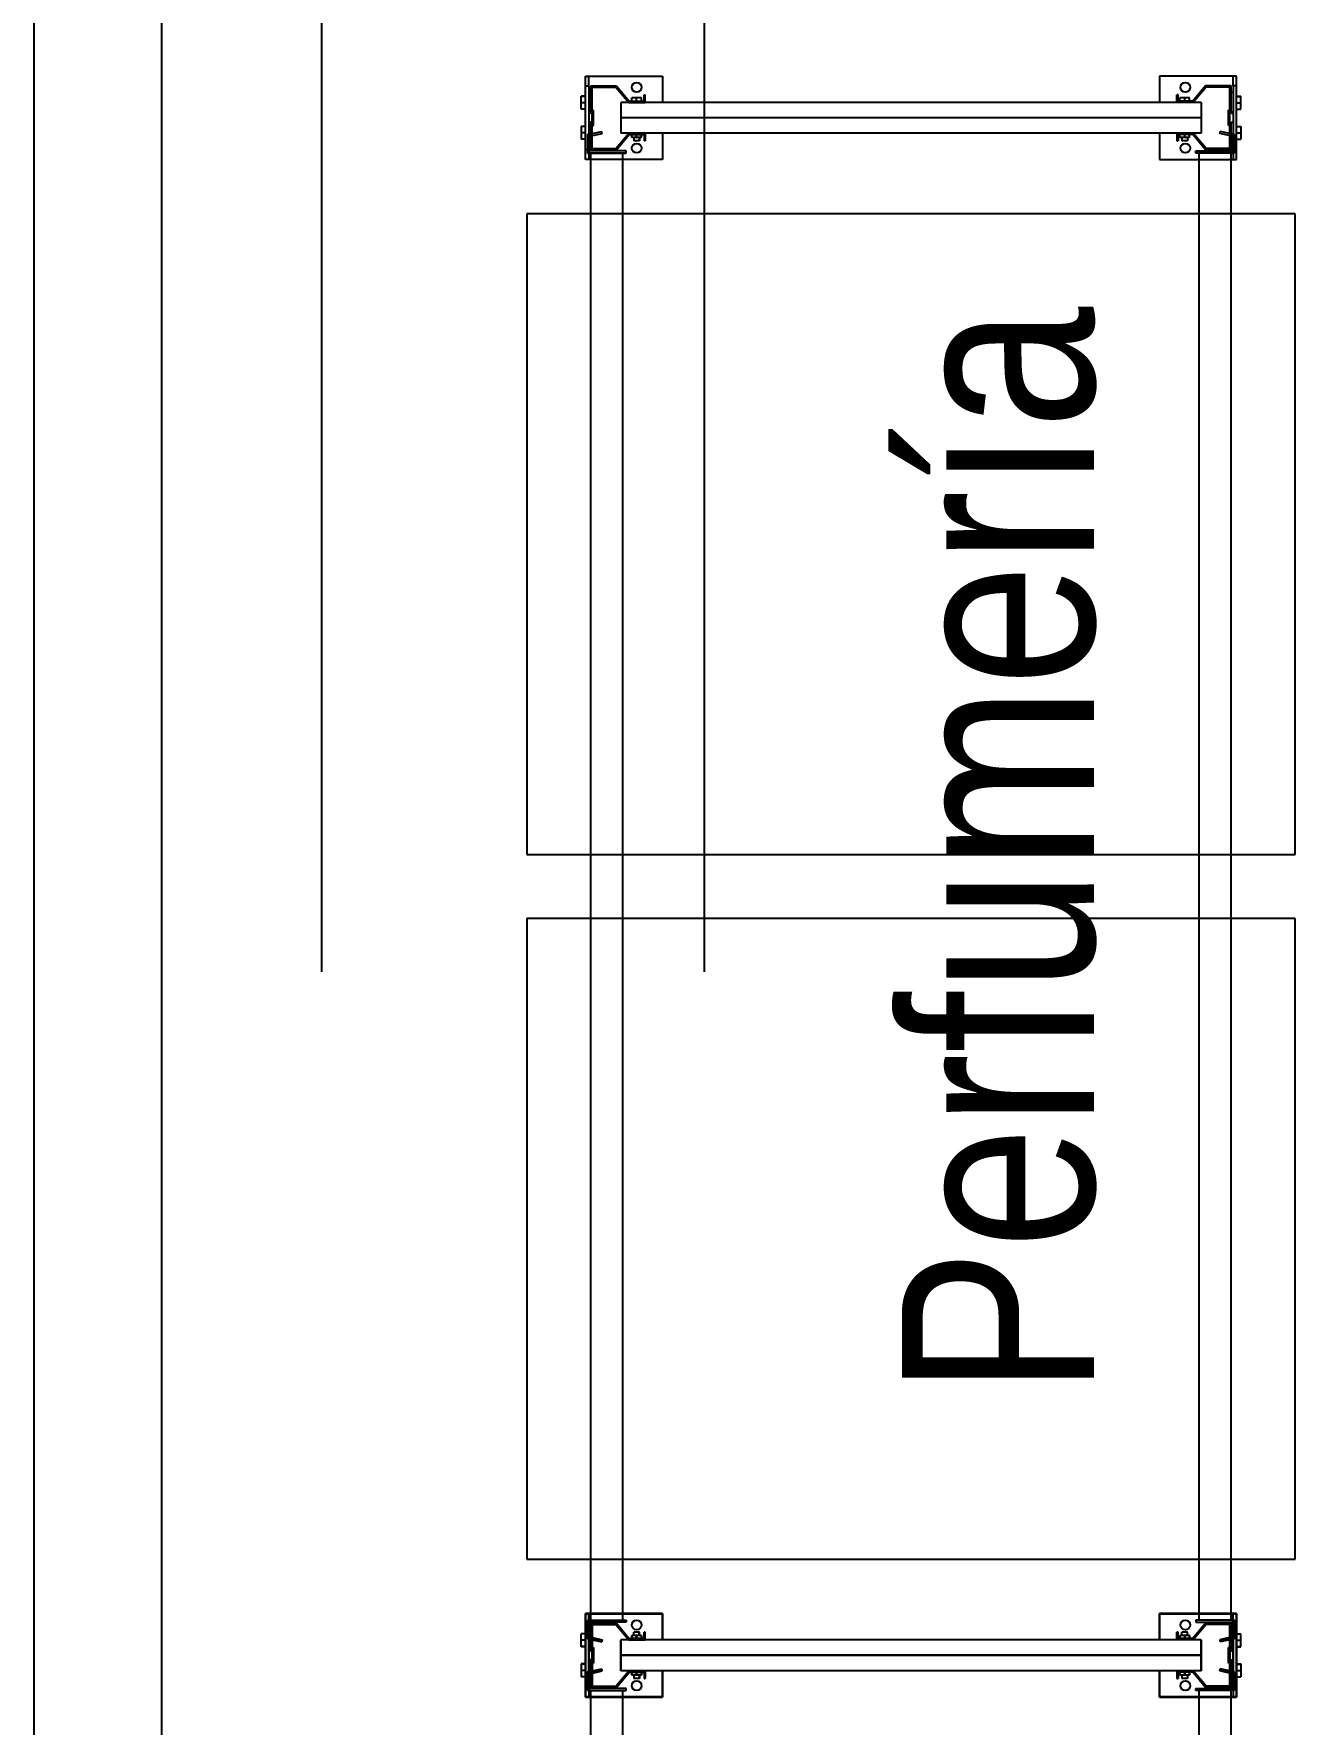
# Model space of a CAD drawing. Header units: metres. Extents: x 0 to 8715937, y -236336 to 216.
# Drawn here: x 109.6 to 111.57, y 84.206 to 86.844 of the extents above; entities that cross this region are included whole.
import ezdxf

# ---------------------------------------------------------------- set-up
doc = ezdxf.new("R2010")
doc.units = ezdxf.units.M
doc.header["$MEASUREMENT"] = 0
doc.linetypes.add('ACAD_ISO10W100', pattern=[18, 12, -3, 0, -3])
for name, color, linetype in [('0-BLOCK-ARQUITECTURA', 7, 'Continuous'), ('0-BLOCK-EQUIPAMIENTO', 7, 'Continuous'), ('0-BLOCK-ESTRUCTURA', 7, 'Continuous'), ('AAA BAST', 5, 'Continuous'), ('AAA COTAS', 7, 'Continuous'), ('AAA LARG', 1, 'Continuous'), ('AAA PALLETS', 7, 'Continuous'), ('EJES', 251, 'ACAD_ISO10W100'), ('MURO', 4, 'Continuous'), ('TEXTO', 7, 'Continuous')]:
    doc.layers.add(name, color=color, linetype=linetype)
doc.styles.add('AR', font='arial.ttf')

# ---------------------------------------------------------------- blocks, each defined once
blk = doc.blocks.new('DPM-ARQUITECTURA')
at = {"layer": 'MURO', "ltscale": 0.1}
for p, q in [((21.8801, 103.2229), (21.8801, 50.4111)), ((22.0801, 50.4111), (22.0801, 92.9343))]:
    blk.add_line(p, q, dxfattribs=at)
blk = doc.blocks.new('DPM-ESTRUCTURA')
at = {"layer": 'EJES', "ltscale": 0.4}
for p, q in [((22.33, 41.5801), (22.33, 112.3301)), ((22.9278, 41.5801), (22.9278, 112.3301))]:
    blk.add_line(p, q, dxfattribs=at)
blk = doc.blocks.new('1A MODULO SIMPLE')
at = {"layer": 'AAA BAST'}
for points in [[(-2.1307, 1.015), (-2.1307, 1.017), (-2.1407, 1.017), (-2.1407, 1.04), (-2.1167, 1.06), (-2.1167, 1.1), (-2.1567, 1.1), (-2.1567, 1.098), (-2.1767, 1.098), (-2.1767, 1.1), (-2.2167, 1.1), (-2.2167, 1.06), (-2.1927, 1.04), (-2.1927, 1.017), (-2.2027, 1.017), (-2.2027, 1.015), (-2.1907, 1.015), (-2.1907, 1.0409), (-2.2147, 1.0609), (-2.2147, 1.098), (-2.1787, 1.098), (-2.1787, 1.096), (-2.1547, 1.096), (-2.1547, 1.098), (-2.1187, 1.098), (-2.1187, 1.0609), (-2.1427, 1.0409), (-2.1427, 1.015)], [(0.1973, 1.015), (0.1973, 1.017), (0.2073, 1.017), (0.2073, 1.04), (0.1833, 1.06), (0.1833, 1.1), (0.2233, 1.1), (0.2233, 1.098), (0.2433, 1.098), (0.2433, 1.1), (0.2833, 1.1), (0.2833, 1.06), (0.2593, 1.04), (0.2593, 1.017), (0.2693, 1.017), (0.2693, 1.015), (0.2573, 1.015), (0.2573, 1.0409), (0.2813, 1.0609), (0.2813, 1.098), (0.2453, 1.098), (0.2453, 1.096), (0.2213, 1.096), (0.2213, 1.098), (0.1853, 1.098), (0.1853, 1.0609), (0.2093, 1.0409), (0.2093, 1.015)], [(-2.1307, 0.185), (-2.1307, 0.183), (-2.1407, 0.183), (-2.1407, 0.16), (-2.1167, 0.14), (-2.1167, 0.1), (-2.1567, 0.1), (-2.1567, 0.102), (-2.1767, 0.102), (-2.1767, 0.1), (-2.2167, 0.1), (-2.2167, 0.14), (-2.1927, 0.16), (-2.1927, 0.183), (-2.2027, 0.183), (-2.2027, 0.185), (-2.1907, 0.185), (-2.1907, 0.1591), (-2.2147, 0.1391), (-2.2147, 0.102), (-2.1787, 0.102), (-2.1787, 0.104), (-2.1547, 0.104), (-2.1547, 0.102), (-2.1187, 0.102), (-2.1187, 0.1391), (-2.1427, 0.1591), (-2.1427, 0.185)], [(0.1973, 0.185), (0.1973, 0.183), (0.2073, 0.183), (0.2073, 0.16), (0.1833, 0.14), (0.1833, 0.1), (0.2233, 0.1), (0.2233, 0.102), (0.2433, 0.102), (0.2433, 0.1), (0.2833, 0.1), (0.2833, 0.14), (0.2593, 0.16), (0.2593, 0.183), (0.2693, 0.183), (0.2693, 0.185), (0.2573, 0.185), (0.2573, 0.1591), (0.2813, 0.1391), (0.2813, 0.102), (0.2453, 0.102), (0.2453, 0.104), (0.2213, 0.104), (0.2213, 0.102), (0.1853, 0.102), (0.1853, 0.1391), (0.2093, 0.1591), (0.2093, 0.185)]]:
    blk.add_hatch(color=251, dxfattribs=at).paths.add_polyline_path(points)
at = {"layer": 'AAA BAST', "color": 251}
for p, q in [((-2.2167, 1.1082), (-2.2317, 1.1082)), ((-2.2317, 1.1082), (-2.2317, 0.9882)), ((-2.1167, 1.1082), (-2.2167, 1.1082)), ((-2.2167, 1.1082), (-2.2167, 1.1032)), ((-2.1802, 1.1152), (-2.2002, 1.1152)), ((-2.2002, 1.1082), (-2.2002, 1.1152)), ((-2.1902, 1.1082), (-2.1902, 1.1152)), ((-2.1802, 1.1082), (-2.1802, 1.1152)), ((-2.1532, 1.1152), (-2.1332, 1.1152)), ((-2.1532, 1.1082), (-2.1532, 1.1152)), ((-2.1432, 1.1082), (-2.1432, 1.1152)), ((-2.1332, 1.1082), (-2.1332, 1.1152)), ((-2.1167, 1.1032), (-2.1167, 1.1082)), ((-2.1017, 1.1082), (-2.1167, 1.1082)), ((-2.1017, 0.9882), (-2.1017, 1.1082)), ((0.1683, 0.9882), (0.1683, 1.1082)), ((0.1683, 1.1082), (0.1833, 1.1082)), ((0.1833, 1.1032), (0.1833, 1.1082)), ((0.1833, 1.1082), (0.2833, 1.1082)), ((0.2198, 1.1152), (0.1998, 1.1152)), ((0.1998, 1.1082), (0.1998, 1.1152)), ((0.2098, 1.1082), (0.2098, 1.1152)), ((0.2198, 1.1082), (0.2198, 1.1152)), ((0.2468, 1.1152), (0.2668, 1.1152)), ((0.2468, 1.1082), (0.2468, 1.1152)), ((0.2568, 1.1082), (0.2568, 1.1152)), ((0.2668, 1.1082), (0.2668, 1.1152)), ((0.2833, 1.1082), (0.2833, 1.1032)), ((0.2833, 1.1082), (0.2983, 1.1082)), ((0.2983, 1.1082), (0.2983, 0.9882)), ((-2.2167, 1.1032), (-2.2317, 1.1032)), ((-2.2167, 1.1032), (-2.1167, 1.1032)), ((-2.1767, 1.1), (-2.2167, 1.1)), ((-2.2167, 1.1), (-2.2167, 1.06)), ((-2.2147, 1.098), (-2.2147, 1.0609)), ((-2.1787, 1.098), (-2.2147, 1.098)), ((-2.2067, 1.1), (-2.2067, 1.1032)), ((-2.2067, 1.1032), (-2.1737, 1.1032)), ((-2.1787, 1.098), (-2.1787, 1.096)), ((-2.1547, 1.096), (-2.1787, 1.096)), ((-2.1767, 1.1), (-2.1767, 1.098)), ((-2.1767, 1.1), (-2.1737, 1.1)), ((-2.1567, 1.098), (-2.1767, 1.098)), ((-2.1737, 1.1), (-2.1737, 1.1032)), ((-2.1597, 1.1), (-2.1597, 1.1032)), ((-2.1567, 1.1), (-2.1597, 1.1)), ((-2.1167, 1.1), (-2.1567, 1.1)), ((-2.1567, 1.1), (-2.1567, 1.098)), ((-2.1187, 1.098), (-2.1547, 1.098)), ((-2.1547, 1.098), (-2.1547, 1.096)), ((-2.1267, 1.1), (-2.1267, 1.1032)), ((-2.1187, 1.098), (-2.1187, 1.0609)), ((-2.1167, 1.1032), (-2.1017, 1.1032)), ((-2.1167, 1.1), (-2.1167, 1.06)), ((0.1833, 1.1032), (0.1683, 1.1032)), ((0.2833, 1.1032), (0.1833, 1.1032)), ((0.1833, 1.1), (0.2233, 1.1)), ((0.1833, 1.1), (0.1833, 1.06)), ((0.1853, 1.098), (0.1853, 1.0609)), ((0.1853, 1.098), (0.2213, 1.098)), ((0.1933, 1.1), (0.1933, 1.1032)), ((0.2213, 1.098), (0.2213, 1.096)), ((0.2213, 1.096), (0.2453, 1.096)), ((0.2233, 1.1), (0.2233, 1.098)), ((0.2233, 1.1), (0.2263, 1.1)), ((0.2233, 1.098), (0.2433, 1.098)), ((0.2263, 1.1), (0.2263, 1.1032)), ((0.2403, 1.1), (0.2403, 1.1032)), ((0.2733, 1.1032), (0.2403, 1.1032)), ((0.2433, 1.1), (0.2403, 1.1)), ((0.2433, 1.1), (0.2833, 1.1)), ((0.2433, 1.1), (0.2433, 1.098)), ((0.2453, 1.098), (0.2813, 1.098)), ((0.2453, 1.098), (0.2453, 1.096)), ((0.2733, 1.1), (0.2733, 1.1032)), ((0.2813, 1.098), (0.2813, 1.0609)), ((0.2833, 1.1032), (0.2983, 1.1032)), ((0.2833, 1.1), (0.2833, 1.06)), ((-2.2167, 1.06), (-2.1927, 1.04)), ((-2.2147, 1.0609), (-2.1907, 1.0409)), ((-2.1187, 1.0609), (-2.1427, 1.0409)), ((-2.1167, 1.06), (-2.1407, 1.04)), ((0.1833, 1.06), (0.2073, 1.04)), ((0.1853, 1.0609), (0.2093, 1.0409)), ((0.2813, 1.0609), (0.2573, 1.0409)), ((0.2833, 1.06), (0.2593, 1.04)), ((-2.1927, 1.036), (-2.1977, 1.036)), ((-2.1977, 1.021), (-2.1977, 1.036)), ((-2.1927, 1.04), (-2.1927, 1.017)), ((-2.1907, 1.053), (-2.1667, 1.053)), ((-2.1907, 0.147), (-2.1907, 1.053)), ((-2.1907, 1.0409), (-2.1907, 1.015)), ((-2.1667, 1.053), (-2.1427, 1.053)), ((-2.1667, 0.147), (-2.1667, 1.053)), ((-2.1427, 0.147), (-2.1427, 1.053)), ((-2.1427, 1.0409), (-2.1427, 1.015)), ((-2.1407, 1.04), (-2.1407, 1.017)), ((-2.1357, 1.036), (-2.1407, 1.036)), ((-2.1407, 1.021), (-2.1407, 1.036)), ((-2.1357, 1.021), (-2.1357, 1.036)), ((-2.1357, 1.0328), (-2.1307, 1.0328)), ((-2.1307, 1.0243), (-2.1307, 1.0328)), ((0.2023, 1.0328), (0.1973, 1.0328)), ((0.1973, 1.0243), (0.1973, 1.0328)), ((0.2023, 1.036), (0.2073, 1.036)), ((0.2023, 1.021), (0.2023, 1.036)), ((0.2073, 1.04), (0.2073, 1.017)), ((0.2073, 1.021), (0.2073, 1.036)), ((0.2333, 1.053), (0.2093, 1.053)), ((0.2093, 0.147), (0.2093, 1.053)), ((0.2093, 1.0409), (0.2093, 1.015)), ((0.2573, 1.053), (0.2333, 1.053)), ((0.2333, 0.147), (0.2333, 1.053)), ((0.2573, 0.147), (0.2573, 1.053)), ((0.2573, 1.0409), (0.2573, 1.015)), ((0.2593, 1.04), (0.2593, 1.017)), ((0.2593, 1.036), (0.2643, 1.036)), ((0.2643, 1.021), (0.2643, 1.036)), ((-2.1927, 1.017), (-2.2027, 1.017)), ((-2.2027, 1.017), (-2.2027, 1.015)), ((-2.1907, 1.015), (-2.2027, 1.015)), ((-2.1927, 1.0285), (-2.1977, 1.0285)), ((-2.1927, 1.021), (-2.1977, 1.021)), ((-2.1427, 1.015), (-2.1307, 1.015)), ((-2.1357, 1.0285), (-2.1407, 1.0285)), ((-2.1357, 1.021), (-2.1407, 1.021)), ((-2.1407, 1.017), (-2.1307, 1.017)), ((-2.1357, 1.0243), (-2.1307, 1.0243)), ((-2.1307, 1.015), (-2.1307, 1.017)), ((0.2023, 1.0243), (0.1973, 1.0243)), ((0.2073, 1.017), (0.1973, 1.017)), ((0.1973, 1.015), (0.1973, 1.017)), ((0.2093, 1.015), (0.1973, 1.015)), ((0.2023, 1.0285), (0.2073, 1.0285)), ((0.2023, 1.021), (0.2073, 1.021)), ((0.2573, 1.015), (0.2693, 1.015)), ((0.2593, 1.0285), (0.2643, 1.0285)), ((0.2593, 1.021), (0.2643, 1.021)), ((0.2593, 1.017), (0.2693, 1.017)), ((0.2693, 1.017), (0.2693, 1.015)), ((-2.2317, 0.9882), (-2.1907, 0.9882)), ((-2.1427, 0.9882), (-2.1017, 0.9882)), ((0.2093, 0.9882), (0.1683, 0.9882)), ((0.2983, 0.9882), (0.2573, 0.9882)), ((-2.2317, 0.0918), (-2.2317, 0.2118)), ((-2.2317, 0.2118), (-2.1907, 0.2118)), ((-2.1427, 0.2118), (-2.1017, 0.2118)), ((-2.1017, 0.2118), (-2.1017, 0.0918)), ((0.2093, 0.2118), (0.1683, 0.2118)), ((0.1683, 0.2118), (0.1683, 0.0918)), ((0.2983, 0.2118), (0.2573, 0.2118)), ((0.2983, 0.0918), (0.2983, 0.2118)), ((-2.1907, 0.185), (-2.2027, 0.185)), ((-2.2027, 0.183), (-2.2027, 0.185)), ((-2.1907, 0.1591), (-2.1907, 0.185)), ((-2.1427, 0.1591), (-2.1427, 0.185)), ((-2.1427, 0.185), (-2.1307, 0.185)), ((-2.1307, 0.185), (-2.1307, 0.183)), ((0.2093, 0.185), (0.1973, 0.185)), ((0.1973, 0.185), (0.1973, 0.183)), ((0.2093, 0.1591), (0.2093, 0.185)), ((0.2573, 0.1591), (0.2573, 0.185)), ((0.2573, 0.185), (0.2693, 0.185)), ((0.2693, 0.183), (0.2693, 0.185)), ((-2.2167, 0.14), (-2.1927, 0.16)), ((-2.2147, 0.1391), (-2.1907, 0.1591)), ((-2.1927, 0.183), (-2.2027, 0.183)), ((-2.1927, 0.1801), (-2.1977, 0.1801)), ((-2.1977, 0.1651), (-2.1977, 0.1801)), ((-2.1927, 0.1726), (-2.1977, 0.1726)), ((-2.1927, 0.1651), (-2.1977, 0.1651)), ((-2.1927, 0.16), (-2.1927, 0.183)), ((-2.1187, 0.1391), (-2.1427, 0.1591)), ((-2.1407, 0.16), (-2.1407, 0.183)), ((-2.1407, 0.183), (-2.1307, 0.183)), ((-2.1357, 0.1801), (-2.1407, 0.1801)), ((-2.1407, 0.1651), (-2.1407, 0.1801)), ((-2.1357, 0.1726), (-2.1407, 0.1726)), ((-2.1357, 0.1651), (-2.1407, 0.1651)), ((-2.1167, 0.14), (-2.1407, 0.16)), ((-2.1357, 0.1651), (-2.1357, 0.1801)), ((-2.1357, 0.1768), (-2.1307, 0.1768)), ((-2.1357, 0.1683), (-2.1307, 0.1683)), ((-2.1307, 0.1683), (-2.1307, 0.1768)), ((0.1833, 0.14), (0.2073, 0.16)), ((0.1853, 0.1391), (0.2093, 0.1591)), ((0.2073, 0.183), (0.1973, 0.183)), ((0.2023, 0.1768), (0.1973, 0.1768)), ((0.1973, 0.1683), (0.1973, 0.1768)), ((0.2023, 0.1683), (0.1973, 0.1683)), ((0.2023, 0.1801), (0.2073, 0.1801)), ((0.2023, 0.1651), (0.2023, 0.1801)), ((0.2023, 0.1726), (0.2073, 0.1726)), ((0.2023, 0.1651), (0.2073, 0.1651)), ((0.2073, 0.16), (0.2073, 0.183)), ((0.2073, 0.1651), (0.2073, 0.1801)), ((0.2813, 0.1391), (0.2573, 0.1591)), ((0.2593, 0.16), (0.2593, 0.183)), ((0.2593, 0.183), (0.2693, 0.183)), ((0.2593, 0.1801), (0.2643, 0.1801)), ((0.2593, 0.1726), (0.2643, 0.1726)), ((0.2593, 0.1651), (0.2643, 0.1651)), ((0.2833, 0.14), (0.2593, 0.16)), ((0.2643, 0.1651), (0.2643, 0.1801)), ((-2.2167, 0.1), (-2.2167, 0.14)), ((-2.2147, 0.102), (-2.2147, 0.1391)), ((-2.1907, 0.147), (-2.1667, 0.147)), ((-2.1667, 0.147), (-2.1427, 0.147)), ((-2.1187, 0.102), (-2.1187, 0.1391)), ((-2.1167, 0.1), (-2.1167, 0.14)), ((0.1833, 0.1), (0.1833, 0.14)), ((0.1853, 0.102), (0.1853, 0.1391)), ((0.2333, 0.147), (0.2093, 0.147)), ((0.2573, 0.147), (0.2333, 0.147)), ((0.2813, 0.102), (0.2813, 0.1391)), ((0.2833, 0.1), (0.2833, 0.14)), ((-2.2167, 0.0968), (-2.2317, 0.0968)), ((-2.2167, 0.0918), (-2.2317, 0.0918)), ((-2.1767, 0.1), (-2.2167, 0.1)), ((-2.2167, 0.0968), (-2.1167, 0.0968)), ((-2.2167, 0.0918), (-2.2167, 0.0968)), ((-2.1167, 0.0918), (-2.2167, 0.0918)), ((-2.1787, 0.102), (-2.2147, 0.102)), ((-2.2067, 0.1), (-2.2067, 0.0968)), ((-2.2067, 0.0968), (-2.1737, 0.0968)), ((-2.2002, 0.0918), (-2.2002, 0.0848)), ((-2.1802, 0.0848), (-2.2002, 0.0848)), ((-2.1902, 0.0918), (-2.1902, 0.0848)), ((-2.1802, 0.0918), (-2.1802, 0.0848)), ((-2.1787, 0.102), (-2.1787, 0.104)), ((-2.1547, 0.104), (-2.1787, 0.104)), ((-2.1567, 0.102), (-2.1767, 0.102)), ((-2.1767, 0.1), (-2.1767, 0.102)), ((-2.1767, 0.1), (-2.1737, 0.1)), ((-2.1737, 0.1), (-2.1737, 0.0968)), ((-2.1597, 0.1), (-2.1597, 0.0968)), ((-2.1567, 0.1), (-2.1597, 0.1)), ((-2.1567, 0.1), (-2.1567, 0.102)), ((-2.1167, 0.1), (-2.1567, 0.1)), ((-2.1547, 0.102), (-2.1547, 0.104)), ((-2.1187, 0.102), (-2.1547, 0.102)), ((-2.1532, 0.0918), (-2.1532, 0.0848)), ((-2.1532, 0.0848), (-2.1332, 0.0848)), ((-2.1432, 0.0918), (-2.1432, 0.0848)), ((-2.1332, 0.0918), (-2.1332, 0.0848)), ((-2.1267, 0.1), (-2.1267, 0.0968)), ((-2.1167, 0.0968), (-2.1167, 0.0918)), ((-2.1167, 0.0968), (-2.1017, 0.0968)), ((-2.1017, 0.0918), (-2.1167, 0.0918)), ((0.1833, 0.0968), (0.1683, 0.0968)), ((0.1683, 0.0918), (0.1833, 0.0918)), ((0.1833, 0.1), (0.2233, 0.1)), ((0.2833, 0.0968), (0.1833, 0.0968)), ((0.1833, 0.0968), (0.1833, 0.0918)), ((0.1833, 0.0918), (0.2833, 0.0918)), ((0.1853, 0.102), (0.2213, 0.102)), ((0.1933, 0.1), (0.1933, 0.0968)), ((0.1998, 0.0918), (0.1998, 0.0848)), ((0.2198, 0.0848), (0.1998, 0.0848)), ((0.2098, 0.0918), (0.2098, 0.0848)), ((0.2198, 0.0918), (0.2198, 0.0848)), ((0.2213, 0.102), (0.2213, 0.104)), ((0.2213, 0.104), (0.2453, 0.104)), ((0.2233, 0.102), (0.2433, 0.102)), ((0.2233, 0.1), (0.2233, 0.102)), ((0.2233, 0.1), (0.2263, 0.1)), ((0.2263, 0.1), (0.2263, 0.0968)), ((0.2403, 0.1), (0.2403, 0.0968)), ((0.2433, 0.1), (0.2403, 0.1)), ((0.2733, 0.0968), (0.2403, 0.0968)), ((0.2433, 0.1), (0.2433, 0.102)), ((0.2433, 0.1), (0.2833, 0.1)), ((0.2453, 0.102), (0.2453, 0.104)), ((0.2453, 0.102), (0.2813, 0.102)), ((0.2468, 0.0918), (0.2468, 0.0848)), ((0.2468, 0.0848), (0.2668, 0.0848)), ((0.2568, 0.0918), (0.2568, 0.0848)), ((0.2668, 0.0918), (0.2668, 0.0848)), ((0.2733, 0.1), (0.2733, 0.0968)), ((0.2833, 0.0918), (0.2833, 0.0968)), ((0.2833, 0.0968), (0.2983, 0.0968)), ((0.2833, 0.0918), (0.2983, 0.0918))]:
    blk.add_line(p, q, dxfattribs=at)
for centre in [(-2.2141, 1.0285), (-2.1192, 1.0285), (0.1859, 1.0285), (0.2808, 1.0285), (-2.2141, 0.1715), (-2.1192, 0.1715), (0.1859, 0.1715), (0.2808, 0.1715)]:
    blk.add_circle(centre, 0.0075, dxfattribs=at)
at = {"layer": 'AAA LARG', "color": 251}
for p, q in [((-2.1407, 1.105), (-2.1454, 1.0829)), ((-2.1422, 1.0822), (-2.1454, 1.0829)), ((-2.1381, 1.1018), (-2.1422, 1.0822)), ((-2.1407, 1.105), (-2.1117, 1.105)), ((-2.1149, 1.1018), (-2.1381, 1.1018)), ((-2.1149, 1.045), (-2.1149, 1.1018)), ((-2.1117, 1.105), (-2.1117, 1.045)), ((-2.1117, 1.1), (0.1783, 1.1)), ((0.2073, 1.105), (0.1783, 1.105)), ((0.1783, 1.105), (0.1783, 1.045)), ((0.1815, 1.045), (0.1815, 1.1018)), ((0.1815, 1.1018), (0.2047, 1.1018)), ((0.2047, 1.1018), (0.2089, 1.0822)), ((0.2073, 1.105), (0.212, 1.0829)), ((0.2089, 1.0822), (0.212, 1.0829)), ((-2.1117, 1.045), (-2.1149, 1.045)), ((-2.1117, 1.05), (0.1783, 1.05)), ((0.1783, 1.045), (0.1815, 1.045)), ((-2.1117, 0.155), (-2.1149, 0.155)), ((-2.1149, 0.155), (-2.1149, 0.0982)), ((-2.1117, 0.095), (-2.1117, 0.155)), ((-2.1117, 0.15), (0.1783, 0.15)), ((0.1783, 0.095), (0.1783, 0.155)), ((0.1783, 0.155), (0.1815, 0.155)), ((0.1815, 0.155), (0.1815, 0.0982)), ((-2.1422, 0.1178), (-2.1454, 0.1171)), ((-2.1407, 0.095), (-2.1454, 0.1171)), ((-2.1381, 0.0982), (-2.1422, 0.1178)), ((0.2047, 0.0982), (0.2089, 0.1178)), ((0.2073, 0.095), (0.212, 0.1171)), ((0.2089, 0.1178), (0.212, 0.1171)), ((-2.1407, 0.095), (-2.1117, 0.095)), ((-2.1149, 0.0982), (-2.1381, 0.0982)), ((-2.1117, 0.1), (0.1783, 0.1)), ((0.2073, 0.095), (0.1783, 0.095)), ((0.1815, 0.0982), (0.2047, 0.0982))]:
    blk.add_line(p, q, dxfattribs=at)
at = {"layer": 'AAA PALLETS', "color": 251, "ltscale": 0.21}
for p, q in [((-1.0167, 1.2), (-2.0167, 1.2)), ((-2.0167, 1.2), (-2.0167, 0)), ((-1.0167, 0), (-1.0167, 1.2)), ((0.0833, 1.2), (-0.9167, 1.2)), ((-0.9167, 1.2), (-0.9167, 0)), ((0.0833, 0), (0.0833, 1.2)), ((-2.0167, 0), (-1.0167, 0)), ((-0.9167, 0), (0.0833, 0))]:
    blk.add_line(p, q, dxfattribs=at)
blk = doc.blocks.new('DPM-EQUIPAMIENTO')
at = {"layer": 'AAA COTAS', "ltscale": 0.21, "rotation": 90}
for p in [(23.8501, 86.4797), (23.8501, 84.0797)]:
    blk.add_blockref('1A MODULO SIMPLE', p, dxfattribs=at)

msp = doc.modelspace()

# ---------------------------------------------------------------- hatches: boundary and pattern name
at = {"layer": 'AAA BAST'}
for points in [[(110.5551, 86.6771), (110.5531, 86.6771), (110.5531, 86.6871), (110.5301, 86.6871), (110.5101, 86.6631), (110.4701, 86.6631), (110.4701, 86.7031), (110.4721, 86.7031), (110.4721, 86.7231), (110.4701, 86.7231), (110.4701, 86.7631), (110.5101, 86.7631), (110.5301, 86.7391), (110.5531, 86.7391), (110.5531, 86.7491), (110.5551, 86.7491), (110.5551, 86.7371), (110.5292, 86.7371), (110.5092, 86.7611), (110.4721, 86.7611), (110.4721, 86.7251), (110.4741, 86.7251), (110.4741, 86.7011), (110.4721, 86.7011), (110.4721, 86.6651), (110.5092, 86.6651), (110.5292, 86.6891), (110.5551, 86.6891)], [(111.3851, 86.6771), (111.3871, 86.6771), (111.3871, 86.6871), (111.4101, 86.6871), (111.4301, 86.6631), (111.4701, 86.6631), (111.4701, 86.7031), (111.4681, 86.7031), (111.4681, 86.7231), (111.4701, 86.7231), (111.4701, 86.7631), (111.4301, 86.7631), (111.4101, 86.7391), (111.3871, 86.7391), (111.3871, 86.7491), (111.3851, 86.7491), (111.3851, 86.7371), (111.411, 86.7371), (111.431, 86.7611), (111.4681, 86.7611), (111.4681, 86.7251), (111.4661, 86.7251), (111.4661, 86.7011), (111.4681, 86.7011), (111.4681, 86.6651), (111.431, 86.6651), (111.411, 86.6891), (111.3851, 86.6891)], [(110.5551, 84.2771), (110.5531, 84.2771), (110.5531, 84.2871), (110.5301, 84.2871), (110.5101, 84.2631), (110.4701, 84.2631), (110.4701, 84.3031), (110.4721, 84.3031), (110.4721, 84.3231), (110.4701, 84.3231), (110.4701, 84.3631), (110.5101, 84.3631), (110.5301, 84.3391), (110.5531, 84.3391), (110.5531, 84.3491), (110.5551, 84.3491), (110.5551, 84.3371), (110.5292, 84.3371), (110.5092, 84.3611), (110.4721, 84.3611), (110.4721, 84.3251), (110.4741, 84.3251), (110.4741, 84.3011), (110.4721, 84.3011), (110.4721, 84.2651), (110.5092, 84.2651), (110.5292, 84.2891), (110.5551, 84.2891)], [(110.5551, 84.3491), (110.5531, 84.3491), (110.5531, 84.3391), (110.5301, 84.3391), (110.5101, 84.3631), (110.4701, 84.3631), (110.4701, 84.3231), (110.4721, 84.3231), (110.4721, 84.3031), (110.4701, 84.3031), (110.4701, 84.2631), (110.5101, 84.2631), (110.5301, 84.2871), (110.5531, 84.2871), (110.5531, 84.2771), (110.5551, 84.2771), (110.5551, 84.2891), (110.5292, 84.2891), (110.5092, 84.2651), (110.4721, 84.2651), (110.4721, 84.3011), (110.4741, 84.3011), (110.4741, 84.3251), (110.4721, 84.3251), (110.4721, 84.3611), (110.5092, 84.3611), (110.5292, 84.3371), (110.5551, 84.3371)], [(111.3851, 84.2771), (111.3871, 84.2771), (111.3871, 84.2871), (111.4101, 84.2871), (111.4301, 84.2631), (111.4701, 84.2631), (111.4701, 84.3031), (111.4681, 84.3031), (111.4681, 84.3231), (111.4701, 84.3231), (111.4701, 84.3631), (111.4301, 84.3631), (111.4101, 84.3391), (111.3871, 84.3391), (111.3871, 84.3491), (111.3851, 84.3491), (111.3851, 84.3371), (111.411, 84.3371), (111.431, 84.3611), (111.4681, 84.3611), (111.4681, 84.3251), (111.4661, 84.3251), (111.4661, 84.3011), (111.4681, 84.3011), (111.4681, 84.2651), (111.431, 84.2651), (111.411, 84.2891), (111.3851, 84.2891)], [(111.3851, 84.3491), (111.3871, 84.3491), (111.3871, 84.3391), (111.4101, 84.3391), (111.4301, 84.3631), (111.4701, 84.3631), (111.4701, 84.3231), (111.4681, 84.3231), (111.4681, 84.3031), (111.4701, 84.3031), (111.4701, 84.2631), (111.4301, 84.2631), (111.4101, 84.2871), (111.3871, 84.2871), (111.3871, 84.2771), (111.3851, 84.2771), (111.3851, 84.2891), (111.411, 84.2891), (111.431, 84.2651), (111.4681, 84.2651), (111.4681, 84.3011), (111.4661, 84.3011), (111.4661, 84.3251), (111.4681, 84.3251), (111.4681, 84.3611), (111.431, 84.3611), (111.411, 84.3371), (111.3851, 84.3371)]]:
    msp.add_hatch(color=251, dxfattribs=at).paths.add_polyline_path(points)

# ---------------------------------------------------------------- linework, layer by layer
at = {"layer": 'AAA BAST', "color": 251}
for p, q in [((110.4619, 86.7631), (110.4619, 86.7781)), ((110.4619, 86.7781), (110.5819, 86.7781)), ((110.4619, 86.6631), (110.4619, 86.7631)), ((110.4619, 86.7631), (110.4669, 86.7631)), ((110.4669, 86.7631), (110.4669, 86.7781)), ((110.4669, 86.7631), (110.4669, 86.6631)), ((110.4701, 86.7231), (110.4701, 86.7631)), ((110.4701, 86.7631), (110.5101, 86.7631)), ((110.4721, 86.7611), (110.5092, 86.7611)), ((110.4721, 86.7251), (110.4721, 86.7611)), ((110.5092, 86.7611), (110.5292, 86.7371)), ((110.5101, 86.7631), (110.5301, 86.7391)), ((110.5819, 86.7781), (110.5819, 86.7371)), ((111.4783, 86.7781), (111.3583, 86.7781)), ((111.3583, 86.7781), (111.3583, 86.7371)), ((111.4301, 86.7631), (111.4101, 86.7391)), ((111.431, 86.7611), (111.411, 86.7371)), ((111.4701, 86.7631), (111.4301, 86.7631)), ((111.4681, 86.7611), (111.431, 86.7611)), ((111.4681, 86.7251), (111.4681, 86.7611)), ((111.4701, 86.7231), (111.4701, 86.7631)), ((111.4733, 86.7631), (111.4733, 86.7781)), ((111.4733, 86.7631), (111.4733, 86.6631)), ((111.4783, 86.7631), (111.4733, 86.7631)), ((111.4783, 86.7631), (111.4783, 86.7781)), ((111.4783, 86.6631), (111.4783, 86.7631)), ((110.4549, 86.7266), (110.4549, 86.7466)), ((110.4619, 86.7466), (110.4549, 86.7466)), ((110.4619, 86.7366), (110.4549, 86.7366)), ((110.4701, 86.7531), (110.4669, 86.7531)), ((110.4669, 86.7531), (110.4669, 86.7201)), ((110.5171, 86.7371), (110.5171, 86.7131)), ((111.4231, 86.7371), (110.5171, 86.7371)), ((110.5292, 86.7371), (110.5551, 86.7371)), ((110.5301, 86.7391), (110.5531, 86.7391)), ((110.5341, 86.7391), (110.5341, 86.7441)), ((110.5491, 86.7441), (110.5341, 86.7441)), ((110.5416, 86.7391), (110.5416, 86.7441)), ((110.5491, 86.7391), (110.5491, 86.7441)), ((110.5531, 86.7391), (110.5531, 86.7491)), ((110.5531, 86.7491), (110.5551, 86.7491)), ((110.5551, 86.7371), (110.5551, 86.7491)), ((111.3851, 86.7371), (111.3851, 86.7491)), ((111.3871, 86.7491), (111.3851, 86.7491)), ((111.411, 86.7371), (111.3851, 86.7371)), ((111.3871, 86.7391), (111.3871, 86.7491)), ((111.4101, 86.7391), (111.3871, 86.7391)), ((111.39, 86.7391), (111.39, 86.7441)), ((111.405, 86.7441), (111.39, 86.7441)), ((111.3975, 86.7391), (111.3975, 86.7441)), ((111.405, 86.7391), (111.405, 86.7441)), ((111.4231, 86.7371), (111.4231, 86.7131)), ((111.4701, 86.7531), (111.4733, 86.7531)), ((111.4733, 86.7531), (111.4733, 86.7201)), ((111.4783, 86.7466), (111.4853, 86.7466)), ((111.4783, 86.7366), (111.4853, 86.7366)), ((111.4853, 86.7266), (111.4853, 86.7466)), ((110.4619, 86.7266), (110.4549, 86.7266)), ((110.4701, 86.7201), (110.4669, 86.7201)), ((110.4701, 86.7061), (110.4669, 86.7061)), ((110.4701, 86.7231), (110.4721, 86.7231)), ((110.4701, 86.7231), (110.4701, 86.7201)), ((110.4701, 86.7031), (110.4701, 86.7061)), ((110.4701, 86.6631), (110.4701, 86.7031)), ((110.4701, 86.7031), (110.4721, 86.7031)), ((110.4721, 86.7251), (110.4741, 86.7251)), ((110.4721, 86.7031), (110.4721, 86.7231)), ((110.4741, 86.7011), (110.4741, 86.7251)), ((110.5171, 86.7131), (110.5171, 86.6891)), ((111.4231, 86.7131), (110.5171, 86.7131)), ((111.4231, 86.7131), (111.4231, 86.6891)), ((111.4681, 86.7251), (111.4661, 86.7251)), ((111.4661, 86.7011), (111.4661, 86.7251)), ((111.4681, 86.7031), (111.4681, 86.7231)), ((111.4701, 86.7231), (111.4681, 86.7231)), ((111.4701, 86.7031), (111.4681, 86.7031)), ((111.4701, 86.7231), (111.4701, 86.7201)), ((111.4701, 86.7201), (111.4733, 86.7201)), ((111.4701, 86.7061), (111.4733, 86.7061)), ((111.4701, 86.7031), (111.4701, 86.7061)), ((111.4701, 86.6631), (111.4701, 86.7031)), ((111.4783, 86.7266), (111.4853, 86.7266)), ((110.4549, 86.6996), (110.4549, 86.6796)), ((110.4619, 86.6996), (110.4549, 86.6996)), ((110.4619, 86.6896), (110.4549, 86.6896)), ((110.4619, 86.6796), (110.4549, 86.6796)), ((110.4721, 86.6651), (110.4721, 86.7011)), ((110.4721, 86.7011), (110.4741, 86.7011)), ((110.5092, 86.6651), (110.5292, 86.6891)), ((110.5101, 86.6631), (110.5301, 86.6871)), ((111.4231, 86.6891), (110.5171, 86.6891)), ((110.5292, 86.6891), (110.5551, 86.6891)), ((110.5301, 86.6871), (110.5531, 86.6871)), ((110.5341, 86.6821), (110.5341, 86.6871)), ((110.5491, 86.6871), (110.5341, 86.6871)), ((110.5491, 86.6821), (110.5341, 86.6821)), ((110.5374, 86.6821), (110.5374, 86.6771)), ((110.5459, 86.6771), (110.5374, 86.6771)), ((110.5416, 86.6821), (110.5416, 86.6871)), ((110.5459, 86.6821), (110.5459, 86.6771)), ((110.5491, 86.6821), (110.5491, 86.6871)), ((110.5531, 86.6871), (110.5531, 86.6771)), ((110.5551, 86.6771), (110.5531, 86.6771)), ((110.5551, 86.6891), (110.5551, 86.6771)), ((110.5819, 86.6891), (110.5819, 86.6481)), ((111.3583, 86.6891), (111.3583, 86.6481)), ((111.411, 86.6891), (111.3851, 86.6891)), ((111.3851, 86.6891), (111.3851, 86.6771)), ((111.3851, 86.6771), (111.3871, 86.6771)), ((111.4101, 86.6871), (111.3871, 86.6871)), ((111.3871, 86.6871), (111.3871, 86.6771)), ((111.39, 86.6821), (111.39, 86.6871)), ((111.405, 86.6871), (111.39, 86.6871)), ((111.405, 86.6821), (111.39, 86.6821)), ((111.3933, 86.6821), (111.3933, 86.6771)), ((111.4018, 86.6771), (111.3933, 86.6771)), ((111.3975, 86.6821), (111.3975, 86.6871)), ((111.4018, 86.6821), (111.4018, 86.6771)), ((111.405, 86.6821), (111.405, 86.6871)), ((111.4301, 86.6631), (111.4101, 86.6871)), ((111.431, 86.6651), (111.411, 86.6891)), ((111.4681, 86.7011), (111.4661, 86.7011)), ((111.4681, 86.6651), (111.4681, 86.7011)), ((111.4783, 86.6996), (111.4853, 86.6996)), ((111.4783, 86.6896), (111.4853, 86.6896)), ((111.4783, 86.6796), (111.4853, 86.6796)), ((111.4853, 86.6996), (111.4853, 86.6796)), ((110.4669, 86.6631), (110.4619, 86.6631)), ((110.4619, 86.6481), (110.4619, 86.6631)), ((110.4701, 86.6731), (110.4669, 86.6731)), ((110.4669, 86.6631), (110.4669, 86.6481)), ((110.4701, 86.6631), (110.5101, 86.6631)), ((110.4721, 86.6651), (110.5092, 86.6651)), ((111.4701, 86.6631), (111.4301, 86.6631)), ((111.4681, 86.6651), (111.431, 86.6651)), ((111.4701, 86.6731), (111.4733, 86.6731)), ((111.4733, 86.6631), (111.4783, 86.6631)), ((111.4733, 86.6631), (111.4733, 86.6481)), ((111.4783, 86.6481), (111.4783, 86.6631)), ((110.5819, 86.6481), (110.4619, 86.6481)), ((111.3583, 86.6481), (111.4783, 86.6481)), ((110.4619, 84.3631), (110.4619, 84.3781)), ((110.4619, 84.3781), (110.5819, 84.3781)), ((110.5819, 84.3781), (110.4619, 84.3781)), ((110.4619, 84.3781), (110.4619, 84.3631)), ((110.4619, 84.2631), (110.4619, 84.3631)), ((110.4619, 84.3631), (110.4669, 84.3631)), ((110.4669, 84.3631), (110.4619, 84.3631)), ((110.4619, 84.3631), (110.4619, 84.2631)), ((110.4669, 84.3631), (110.4669, 84.3781)), ((110.4669, 84.3631), (110.4669, 84.3781)), ((110.4669, 84.3631), (110.4669, 84.2631)), ((110.4669, 84.2631), (110.4669, 84.3631)), ((110.4701, 84.3231), (110.4701, 84.3631)), ((110.4701, 84.3631), (110.5101, 84.3631)), ((110.4701, 84.3631), (110.4701, 84.3231)), ((110.4701, 84.3631), (110.5101, 84.3631)), ((110.4721, 84.3611), (110.5092, 84.3611)), ((110.4721, 84.3251), (110.4721, 84.3611)), ((110.4721, 84.3611), (110.5092, 84.3611)), ((110.4721, 84.3611), (110.4721, 84.3251)), ((110.5092, 84.3611), (110.5292, 84.3371)), ((110.5092, 84.3611), (110.5292, 84.3371)), ((110.5101, 84.3631), (110.5301, 84.3391)), ((110.5101, 84.3631), (110.5301, 84.3391)), ((110.5819, 84.3781), (110.5819, 84.3371)), ((110.5819, 84.3371), (110.5819, 84.3781)), ((111.4783, 84.3781), (111.3583, 84.3781)), ((111.3583, 84.3781), (111.3583, 84.3371)), ((111.3583, 84.3371), (111.3583, 84.3781)), ((111.3583, 84.3781), (111.4783, 84.3781)), ((111.4301, 84.3631), (111.4101, 84.3391)), ((111.4301, 84.3631), (111.4101, 84.3391)), ((111.431, 84.3611), (111.411, 84.3371)), ((111.431, 84.3611), (111.411, 84.3371)), ((111.4701, 84.3631), (111.4301, 84.3631)), ((111.4701, 84.3631), (111.4301, 84.3631)), ((111.4681, 84.3611), (111.431, 84.3611)), ((111.4681, 84.3611), (111.431, 84.3611)), ((111.4681, 84.3251), (111.4681, 84.3611)), ((111.4681, 84.3611), (111.4681, 84.3251)), ((111.4701, 84.3231), (111.4701, 84.3631)), ((111.4701, 84.3631), (111.4701, 84.3231)), ((111.4733, 84.3631), (111.4733, 84.3781)), ((111.4733, 84.3631), (111.4733, 84.3781)), ((111.4733, 84.3631), (111.4733, 84.2631)), ((111.4783, 84.3631), (111.4733, 84.3631)), ((111.4733, 84.2631), (111.4733, 84.3631)), ((111.4733, 84.3631), (111.4783, 84.3631)), ((111.4783, 84.3631), (111.4783, 84.3781)), ((111.4783, 84.3781), (111.4783, 84.3631)), ((111.4783, 84.2631), (111.4783, 84.3631)), ((111.4783, 84.3631), (111.4783, 84.2631)), ((110.4549, 84.3266), (110.4549, 84.3466)), ((110.4619, 84.3466), (110.4549, 84.3466)), ((110.4549, 84.3266), (110.4549, 84.3466)), ((110.4619, 84.3466), (110.4549, 84.3466)), ((110.4619, 84.3366), (110.4549, 84.3366)), ((110.4619, 84.3366), (110.4549, 84.3366)), ((110.4701, 84.3531), (110.4669, 84.3531)), ((110.4669, 84.3531), (110.4669, 84.3201)), ((110.4701, 84.3531), (110.4669, 84.3531)), ((110.5171, 84.3371), (110.5171, 84.3131)), ((111.4231, 84.3371), (110.5171, 84.3371)), ((110.5171, 84.3131), (110.5171, 84.3371)), ((111.4231, 84.3371), (110.5171, 84.3371)), ((110.5292, 84.3371), (110.5551, 84.3371)), ((110.5292, 84.3371), (110.5551, 84.3371)), ((110.5301, 84.3391), (110.5531, 84.3391)), ((110.5301, 84.3391), (110.5531, 84.3391)), ((110.5341, 84.3391), (110.5341, 84.3441)), ((110.5491, 84.3441), (110.5341, 84.3441)), ((110.5341, 84.3441), (110.5341, 84.3391)), ((110.5491, 84.3441), (110.5341, 84.3441)), ((110.5491, 84.3391), (110.5341, 84.3391)), ((110.5374, 84.3441), (110.5374, 84.3491)), ((110.5459, 84.3491), (110.5374, 84.3491)), ((110.5416, 84.3391), (110.5416, 84.3441)), ((110.5416, 84.3441), (110.5416, 84.3391)), ((110.5459, 84.3441), (110.5459, 84.3491)), ((110.5491, 84.3391), (110.5491, 84.3441)), ((110.5491, 84.3441), (110.5491, 84.3391)), ((110.5531, 84.3391), (110.5531, 84.3491)), ((110.5531, 84.3491), (110.5551, 84.3491)), ((110.5531, 84.3391), (110.5531, 84.3491)), ((110.5551, 84.3491), (110.5531, 84.3491)), ((110.5551, 84.3371), (110.5551, 84.3491)), ((110.5551, 84.3371), (110.5551, 84.3491)), ((111.3851, 84.3371), (111.3851, 84.3491)), ((111.3871, 84.3491), (111.3851, 84.3491)), ((111.3851, 84.3371), (111.3851, 84.3491)), ((111.3851, 84.3491), (111.3871, 84.3491)), ((111.411, 84.3371), (111.3851, 84.3371)), ((111.411, 84.3371), (111.3851, 84.3371)), ((111.3871, 84.3391), (111.3871, 84.3491)), ((111.3871, 84.3391), (111.3871, 84.3491)), ((111.4101, 84.3391), (111.3871, 84.3391)), ((111.4101, 84.3391), (111.3871, 84.3391)), ((111.39, 84.3391), (111.39, 84.3441)), ((111.405, 84.3441), (111.39, 84.3441)), ((111.39, 84.3441), (111.39, 84.3391)), ((111.405, 84.3441), (111.39, 84.3441)), ((111.405, 84.3391), (111.39, 84.3391)), ((111.3933, 84.3441), (111.3933, 84.3491)), ((111.4018, 84.3491), (111.3933, 84.3491)), ((111.3975, 84.3391), (111.3975, 84.3441)), ((111.3975, 84.3441), (111.3975, 84.3391)), ((111.4018, 84.3441), (111.4018, 84.3491)), ((111.405, 84.3391), (111.405, 84.3441)), ((111.405, 84.3441), (111.405, 84.3391)), ((111.4231, 84.3371), (111.4231, 84.3131)), ((111.4231, 84.3131), (111.4231, 84.3371)), ((111.4701, 84.3531), (111.4733, 84.3531)), ((111.4701, 84.3531), (111.4733, 84.3531)), ((111.4733, 84.3531), (111.4733, 84.3201)), ((111.4783, 84.3466), (111.4853, 84.3466)), ((111.4783, 84.3466), (111.4853, 84.3466)), ((111.4783, 84.3366), (111.4853, 84.3366)), ((111.4783, 84.3366), (111.4853, 84.3366)), ((111.4853, 84.3266), (111.4853, 84.3466)), ((111.4853, 84.3266), (111.4853, 84.3466)), ((110.4619, 84.3266), (110.4549, 84.3266)), ((110.4619, 84.3266), (110.4549, 84.3266)), ((110.4701, 84.3201), (110.4669, 84.3201)), ((110.4701, 84.3201), (110.4669, 84.3201)), ((110.4701, 84.3061), (110.4669, 84.3061)), ((110.4701, 84.3061), (110.4669, 84.3061)), ((110.4669, 84.2731), (110.4669, 84.3061)), ((110.4701, 84.3231), (110.4721, 84.3231)), ((110.4701, 84.3231), (110.4701, 84.3201)), ((110.4701, 84.3231), (110.4721, 84.3231)), ((110.4701, 84.3231), (110.4701, 84.3201)), ((110.4701, 84.3031), (110.4701, 84.3061)), ((110.4701, 84.3031), (110.4701, 84.3061)), ((110.4701, 84.2631), (110.4701, 84.3031)), ((110.4701, 84.3031), (110.4721, 84.3031)), ((110.4701, 84.3031), (110.4701, 84.2631)), ((110.4701, 84.3031), (110.4721, 84.3031)), ((110.4721, 84.3251), (110.4741, 84.3251)), ((110.4721, 84.3251), (110.4741, 84.3251)), ((110.4721, 84.3031), (110.4721, 84.3231)), ((110.4721, 84.3231), (110.4721, 84.3031)), ((110.4741, 84.3011), (110.4741, 84.3251)), ((110.4741, 84.3251), (110.4741, 84.3011)), ((110.5171, 84.3131), (110.5171, 84.2891)), ((111.4231, 84.3131), (110.5171, 84.3131)), ((110.5171, 84.2891), (110.5171, 84.3131)), ((111.4231, 84.3131), (110.5171, 84.3131)), ((111.4231, 84.3131), (111.4231, 84.2891)), ((111.4231, 84.2891), (111.4231, 84.3131)), ((111.4681, 84.3251), (111.4661, 84.3251)), ((111.4661, 84.3011), (111.4661, 84.3251)), ((111.4681, 84.3251), (111.4661, 84.3251)), ((111.4661, 84.3251), (111.4661, 84.3011)), ((111.4681, 84.3031), (111.4681, 84.3231)), ((111.4701, 84.3231), (111.4681, 84.3231)), ((111.4681, 84.3231), (111.4681, 84.3031)), ((111.4701, 84.3231), (111.4681, 84.3231)), ((111.4701, 84.3031), (111.4681, 84.3031)), ((111.4701, 84.3031), (111.4681, 84.3031)), ((111.4701, 84.3231), (111.4701, 84.3201)), ((111.4701, 84.3231), (111.4701, 84.3201)), ((111.4701, 84.3201), (111.4733, 84.3201)), ((111.4701, 84.3201), (111.4733, 84.3201)), ((111.4701, 84.3061), (111.4733, 84.3061)), ((111.4701, 84.3031), (111.4701, 84.3061)), ((111.4701, 84.3061), (111.4733, 84.3061)), ((111.4701, 84.3031), (111.4701, 84.3061)), ((111.4701, 84.2631), (111.4701, 84.3031)), ((111.4701, 84.3031), (111.4701, 84.2631)), ((111.4733, 84.2731), (111.4733, 84.3061)), ((111.4783, 84.3266), (111.4853, 84.3266)), ((111.4783, 84.3266), (111.4853, 84.3266)), ((110.4549, 84.2996), (110.4549, 84.2796)), ((110.4619, 84.2996), (110.4549, 84.2996)), ((110.4549, 84.2996), (110.4549, 84.2796)), ((110.4619, 84.2996), (110.4549, 84.2996)), ((110.4619, 84.2896), (110.4549, 84.2896)), ((110.4619, 84.2896), (110.4549, 84.2896)), ((110.4619, 84.2796), (110.4549, 84.2796)), ((110.4619, 84.2796), (110.4549, 84.2796)), ((110.4721, 84.2651), (110.4721, 84.3011)), ((110.4721, 84.3011), (110.4741, 84.3011)), ((110.4721, 84.3011), (110.4721, 84.2651)), ((110.4721, 84.3011), (110.4741, 84.3011)), ((110.5092, 84.2651), (110.5292, 84.2891)), ((110.5092, 84.2651), (110.5292, 84.2891)), ((110.5101, 84.2631), (110.5301, 84.2871)), ((110.5101, 84.2631), (110.5301, 84.2871)), ((111.4231, 84.2891), (110.5171, 84.2891)), ((111.4231, 84.2891), (110.5171, 84.2891)), ((110.5292, 84.2891), (110.5551, 84.2891)), ((110.5292, 84.2891), (110.5551, 84.2891)), ((110.5301, 84.2871), (110.5531, 84.2871)), ((110.5301, 84.2871), (110.5531, 84.2871)), ((110.5341, 84.2821), (110.5341, 84.2871)), ((110.5491, 84.2871), (110.5341, 84.2871)), ((110.5341, 84.2871), (110.5341, 84.2821)), ((110.5491, 84.2821), (110.5341, 84.2821)), ((110.5491, 84.2821), (110.5341, 84.2821)), ((110.5374, 84.2821), (110.5374, 84.2771)), ((110.5459, 84.2771), (110.5374, 84.2771)), ((110.5416, 84.2821), (110.5416, 84.2871)), ((110.5416, 84.2871), (110.5416, 84.2821)), ((110.5459, 84.2821), (110.5459, 84.2771)), ((110.5491, 84.2821), (110.5491, 84.2871)), ((110.5491, 84.2871), (110.5491, 84.2821)), ((110.5531, 84.2871), (110.5531, 84.2771)), ((110.5531, 84.2871), (110.5531, 84.2771)), ((110.5551, 84.2771), (110.5531, 84.2771)), ((110.5531, 84.2771), (110.5551, 84.2771)), ((110.5551, 84.2891), (110.5551, 84.2771)), ((110.5551, 84.2891), (110.5551, 84.2771)), ((110.5819, 84.2891), (110.5819, 84.2481)), ((110.5819, 84.2481), (110.5819, 84.2891)), ((111.3583, 84.2891), (111.3583, 84.2481)), ((111.3583, 84.2481), (111.3583, 84.2891)), ((111.411, 84.2891), (111.3851, 84.2891)), ((111.3851, 84.2891), (111.3851, 84.2771)), ((111.411, 84.2891), (111.3851, 84.2891)), ((111.3851, 84.2891), (111.3851, 84.2771)), ((111.3851, 84.2771), (111.3871, 84.2771)), ((111.3871, 84.2771), (111.3851, 84.2771)), ((111.4101, 84.2871), (111.3871, 84.2871)), ((111.3871, 84.2871), (111.3871, 84.2771)), ((111.4101, 84.2871), (111.3871, 84.2871)), ((111.3871, 84.2871), (111.3871, 84.2771)), ((111.39, 84.2821), (111.39, 84.2871)), ((111.405, 84.2871), (111.39, 84.2871)), ((111.39, 84.2871), (111.39, 84.2821)), ((111.405, 84.2821), (111.39, 84.2821)), ((111.405, 84.2821), (111.39, 84.2821)), ((111.3933, 84.2821), (111.3933, 84.2771)), ((111.4018, 84.2771), (111.3933, 84.2771)), ((111.3975, 84.2821), (111.3975, 84.2871)), ((111.3975, 84.2871), (111.3975, 84.2821)), ((111.4018, 84.2821), (111.4018, 84.2771)), ((111.405, 84.2821), (111.405, 84.2871)), ((111.405, 84.2871), (111.405, 84.2821)), ((111.4301, 84.2631), (111.4101, 84.2871)), ((111.4301, 84.2631), (111.4101, 84.2871)), ((111.431, 84.2651), (111.411, 84.2891)), ((111.431, 84.2651), (111.411, 84.2891)), ((111.4681, 84.3011), (111.4661, 84.3011)), ((111.4681, 84.3011), (111.4661, 84.3011)), ((111.4681, 84.2651), (111.4681, 84.3011)), ((111.4681, 84.3011), (111.4681, 84.2651)), ((111.4783, 84.2996), (111.4853, 84.2996)), ((111.4783, 84.2996), (111.4853, 84.2996)), ((111.4783, 84.2896), (111.4853, 84.2896)), ((111.4783, 84.2896), (111.4853, 84.2896)), ((111.4783, 84.2796), (111.4853, 84.2796)), ((111.4783, 84.2796), (111.4853, 84.2796)), ((111.4853, 84.2996), (111.4853, 84.2796)), ((111.4853, 84.2996), (111.4853, 84.2796)), ((110.4669, 84.2631), (110.4619, 84.2631)), ((110.4619, 84.2481), (110.4619, 84.2631)), ((110.4619, 84.2631), (110.4669, 84.2631)), ((110.4619, 84.2631), (110.4619, 84.2481)), ((110.4701, 84.2731), (110.4669, 84.2731)), ((110.4701, 84.2731), (110.4669, 84.2731)), ((110.4669, 84.2631), (110.4669, 84.2481)), ((110.4669, 84.2631), (110.4669, 84.2481)), ((110.4701, 84.2631), (110.5101, 84.2631)), ((110.4701, 84.2631), (110.5101, 84.2631)), ((110.4721, 84.2651), (110.5092, 84.2651)), ((110.4721, 84.2651), (110.5092, 84.2651)), ((111.4701, 84.2631), (111.4301, 84.2631)), ((111.4701, 84.2631), (111.4301, 84.2631)), ((111.4681, 84.2651), (111.431, 84.2651)), ((111.4681, 84.2651), (111.431, 84.2651)), ((111.4701, 84.2731), (111.4733, 84.2731)), ((111.4701, 84.2731), (111.4733, 84.2731)), ((111.4733, 84.2631), (111.4783, 84.2631)), ((111.4733, 84.2631), (111.4733, 84.2481)), ((111.4783, 84.2631), (111.4733, 84.2631)), ((111.4733, 84.2631), (111.4733, 84.2481)), ((111.4783, 84.2481), (111.4783, 84.2631)), ((111.4783, 84.2631), (111.4783, 84.2481)), ((110.5819, 84.2481), (110.4619, 84.2481)), ((110.4619, 84.2481), (110.5819, 84.2481)), ((111.3583, 84.2481), (111.4783, 84.2481)), ((111.4783, 84.2481), (111.3583, 84.2481))]:
    msp.add_line(p, q, dxfattribs=at)
for centre in [(110.5416, 86.7605), (111.3986, 86.7605), (110.5416, 86.6656), (111.3986, 86.6656), (110.5416, 84.3605), (110.5416, 84.3605), (111.3986, 84.3605), (111.3986, 84.3605), (110.5416, 84.2656), (110.5416, 84.2656), (111.3986, 84.2656), (111.3986, 84.2656)]:
    msp.add_circle(centre, 0.0075, dxfattribs=at)
at = {"layer": 'AAA LARG', "color": 251}
for p, q in [((110.4651, 86.6871), (110.4872, 86.6918)), ((110.4651, 86.6871), (110.4651, 86.6581)), ((110.4683, 86.6845), (110.4879, 86.6886)), ((110.4683, 86.6613), (110.4683, 86.6845)), ((110.4879, 86.6886), (110.4872, 86.6918)), ((111.4523, 86.6886), (111.453, 86.6918)), ((111.4719, 86.6845), (111.4523, 86.6886)), ((111.4751, 86.6871), (111.453, 86.6918)), ((111.4719, 86.6613), (111.4719, 86.6845)), ((111.4751, 86.6871), (111.4751, 86.6581)), ((110.4651, 86.6581), (110.5251, 86.6581)), ((110.5251, 86.6613), (110.4683, 86.6613)), ((110.4701, 84.3681), (110.4701, 86.6581)), ((110.5201, 84.3681), (110.5201, 86.6581)), ((110.5251, 86.6581), (110.5251, 86.6613)), ((111.4151, 86.6581), (111.4151, 86.6613)), ((111.4151, 86.6613), (111.4719, 86.6613)), ((111.4751, 86.6581), (111.4151, 86.6581)), ((111.4201, 84.3681), (111.4201, 86.6581)), ((111.4701, 84.3681), (111.4701, 86.6581)), ((110.4651, 84.3391), (110.4651, 84.3681)), ((110.4651, 84.3681), (110.5251, 84.3681)), ((110.5251, 84.3649), (110.4683, 84.3649)), ((110.4683, 84.3649), (110.4683, 84.3417)), ((110.5251, 84.3681), (110.5251, 84.3649)), ((111.4751, 84.3681), (111.4151, 84.3681)), ((111.4151, 84.3681), (111.4151, 84.3649)), ((111.4151, 84.3649), (111.4719, 84.3649)), ((111.4719, 84.3649), (111.4719, 84.3417)), ((111.4751, 84.3391), (111.4751, 84.3681)), ((110.4651, 84.3391), (110.4872, 84.3344)), ((110.4683, 84.3417), (110.4879, 84.3375)), ((110.4879, 84.3375), (110.4872, 84.3344)), ((111.4719, 84.3417), (111.4523, 84.3375)), ((111.4523, 84.3375), (111.453, 84.3344)), ((111.4751, 84.3391), (111.453, 84.3344)), ((110.4651, 84.2871), (110.4872, 84.2918)), ((110.4651, 84.2871), (110.4651, 84.2581)), ((110.4683, 84.2845), (110.4879, 84.2886)), ((110.4683, 84.2613), (110.4683, 84.2845)), ((110.4879, 84.2886), (110.4872, 84.2918)), ((111.4523, 84.2886), (111.453, 84.2918)), ((111.4719, 84.2845), (111.4523, 84.2886)), ((111.4751, 84.2871), (111.453, 84.2918)), ((111.4719, 84.2613), (111.4719, 84.2845)), ((111.4751, 84.2871), (111.4751, 84.2581)), ((110.4651, 84.2581), (110.5251, 84.2581)), ((110.5251, 84.2613), (110.4683, 84.2613)), ((110.4701, 81.9681), (110.4701, 84.2581)), ((110.5201, 81.9681), (110.5201, 84.2581)), ((110.5251, 84.2581), (110.5251, 84.2613)), ((111.4151, 84.2581), (111.4151, 84.2613)), ((111.4151, 84.2613), (111.4719, 84.2613)), ((111.4751, 84.2581), (111.4151, 84.2581)), ((111.4201, 81.9681), (111.4201, 84.2581)), ((111.4701, 81.9681), (111.4701, 84.2581))]:
    msp.add_line(p, q, dxfattribs=at)
at = {"layer": 'AAA PALLETS', "color": 251, "ltscale": 0.21}
for p, q in [((110.3701, 86.5631), (110.3701, 85.5631)), ((111.5701, 86.5631), (110.3701, 86.5631)), ((111.5701, 85.5631), (111.5701, 86.5631)), ((110.3701, 85.5631), (111.5701, 85.5631)), ((110.3701, 85.4631), (110.3701, 84.4631)), ((111.5701, 85.4631), (110.3701, 85.4631)), ((111.5701, 84.4631), (111.5701, 85.4631)), ((110.3701, 84.4631), (111.5701, 84.4631))]:
    msp.add_line(p, q, dxfattribs=at)

# ---------------------------------------------------------------- block references
at = {"layer": '0-BLOCK-ARQUITECTURA'}
msp.add_blockref('DPM-ARQUITECTURA', (87.72, 0), dxfattribs=at)
at = {"layer": '0-BLOCK-EQUIPAMIENTO'}
msp.add_blockref('DPM-EQUIPAMIENTO', (87.72, 0), dxfattribs=at)
at = {"layer": '0-BLOCK-ESTRUCTURA', "ltscale": 0.1}
msp.add_blockref('DPM-ESTRUCTURA', (87.72, 0), dxfattribs=at)

# ---------------------------------------------------------------- texts
at = {"layer": 'TEXTO', "ltscale": 0.1, "insert": (110.9558, 84.7181), "char_height": 0.300033, "attachment_point": 1, "rotation": 90, "style": 'AR'}
msp.add_mtext_dynamic_manual_height_columns('{\\fArial Narrow|b0|i0|c0|p34;Perfumería}', width=4.08123, gutter_width=12.5, heights=[0], dxfattribs=at)

doc.saveas('drawing.dxf')
